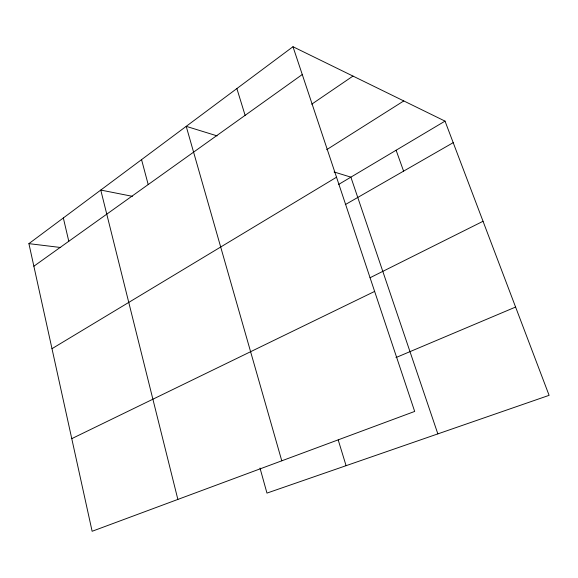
<?xml version="1.0" encoding="UTF-8"?>
<svg xmlns="http://www.w3.org/2000/svg" width="578" height="578" viewBox="0 0 578 578"><rect width="100%" height="100%" fill="white"/><g stroke="black" fill="none" stroke-linecap="round" stroke-linejoin="round"><path stroke-width="0.87" d="M292.988 46.724L414.679 411.435L92.126 531.276L28.9 243.641L292.988 46.724L445.024 121.12L549.1 395.338L266.964 493.099L259.999 468.057M33.864 266.227L302.265 74.526M311.737 104.184L352.977 76.079M326.686 149.68L403.784 100.933M51.991 348.679L336.526 177.208M338.578 184.476L445.024 121.12M345.297 204.612L453.203 142.658M369.992 277.772L483.042 221.28M71.766 438.644L374.638 291.413M395.966 357.565L515.59 307.055M28.9 243.641L60.726 247.514M132.427 196.332L100.76 190.061L177.865 499.421M217.118 135.881L186.217 126.344L281.775 460.81M334.07 171.962L350.882 177.15L437.849 433.89M396.111 150.229L403.596 171.139M236.872 88.571L245.115 115.347M338.224 439.988L346.085 465.687M141.559 159.644L148.199 184.563M63.342 217.964L68.796 241.279"/></g></svg>
